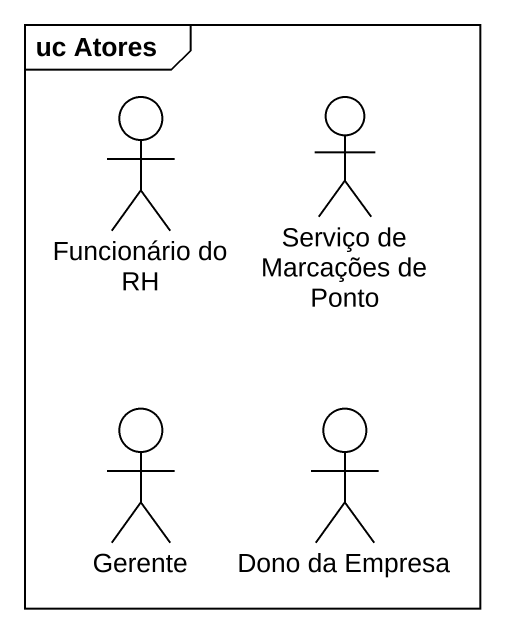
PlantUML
@startuml
mainframe uc Atores
actor "Funcionário do RH" as Funcionário_do_RH
actor "Serviço de Marcações de Ponto" as Serviço_de_Marcações_de
actor Gerente
actor "Dono da Empresa" as Dono_da_Empresa
@enduml
